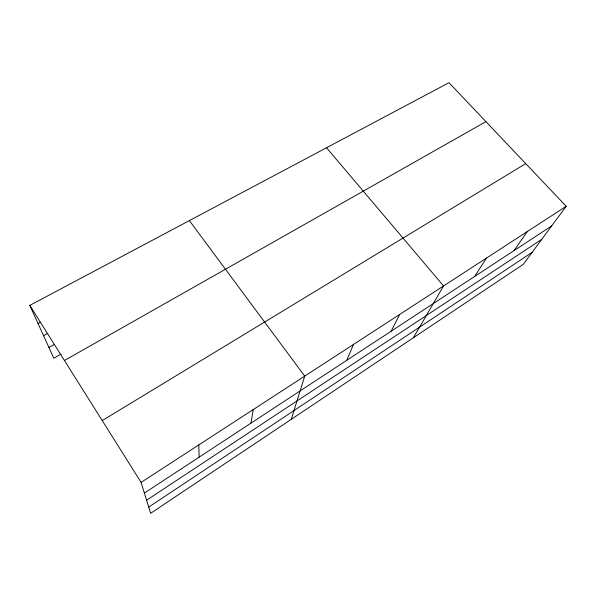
<?xml version="1.0" encoding="UTF-8"?>
<svg xmlns="http://www.w3.org/2000/svg" width="596" height="596" viewBox="0 0 596 596"><rect width="100%" height="100%" fill="white"/><g stroke="black" fill="none" stroke-linecap="round" stroke-linejoin="round"><path stroke-width="0.89" d="M250.983 423.145L253.24 409.564M291.28 419.338L304.72 376.128L189.394 220.602M346.76 360.327L353.458 344.473M391.088 331.249L399.67 314.457M413.341 337.776L443.558 285.953L326.526 147.748M474.669 276.425L486.507 258.053M514.102 250.566L527.341 231.539M566.2 206.298L523.303 264.304L150.632 513.312L141.103 482.395L29.8 305.39L448.997 82.688L566.2 206.298L141.103 482.395M148.717 507.099L532.146 252.346M146.601 500.23L541.786 239.316M144.388 493.063L551.702 225.899M102.229 420.575L525.739 163.617M64.45 360.491L485.926 121.636M61.008 354.166L53.804 358.218L29.8 305.39M48.932 347.498L54.631 344.332M43.575 335.712L47.658 333.469M38.017 323.479L40.439 322.16M198.796 444.921L199.153 457.147"/></g></svg>
